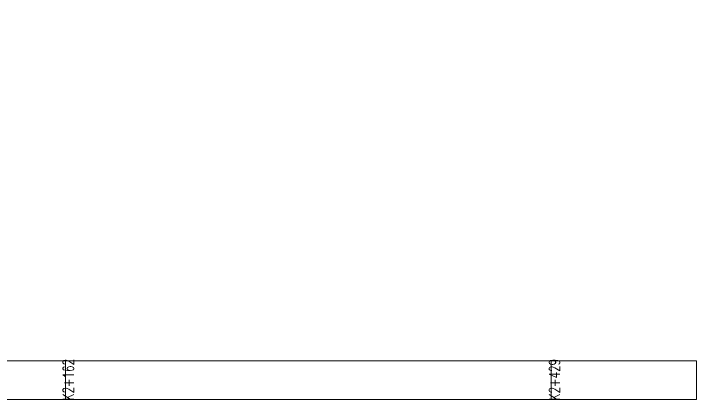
# Model space of a CAD drawing. Header units: millimetres. Extents: x -487 to 1510, y 26 to 459.
# Drawn here: x 1084.8 to 1272.7, y 26.4 to 132.5 of the extents above; entities that cross this region are included whole.
import ezdxf
from ezdxf.enums import TextEntityAlignment as Align

# ---------------------------------------------------------------- set-up
doc = ezdxf.new("R2010")
doc.units = ezdxf.units.MM
doc.layers.add('poubase', color=7, linetype='Continuous', lineweight=9)
doc.layers.add('横标尺', color=7, linetype='Continuous', lineweight=0)
doc.styles.get("Standard").update_dxf_attribs({"font": 'simplex1.shx', "width": 0.7, "bigfont": 'hztxt.shx'})
doc.styles.add('新样式', font='simplex1.shx', dxfattribs={"width": 0.7, "height": 3, "bigfont": 'hztxt.shx'})
doc.dimstyles.new('1：20', dxfattribs={"dimtxt": 3, "dimasz": 2, "dimexe": 1, "dimexo": 1, "dimgap": 0.5, "dimtad": 1, "dimlfac": 2, "dimrnd": 0.0095, "dimdsep": 46, "dimtxsty": 'Standard', "dimcen": 0.09, "dimclrd": 256, "dimadec": 0, "dimazin": 0, "dimtfac": 1, "dimtix": 1, "dimtmove": 2, "dimatfit": 3, "dimfxl": 0, "dimtolj": 1, "dimtzin": 0, "dimarcsym": 0})

# ---------------------------------------------------------------- blocks, each defined once
blk = doc.blocks.new('*D13')
at = {"layer": 'Defpoints', "color": 0}
for p in [(1247.06, 263.05), (1028.22, 257.11), (1247.06, 26.37)]:
    blk.add_point(p, dxfattribs=at)
at = {"layer": 'poubase', "color": 0, "lineweight": -2}
for p, q in [((1028.22, 258.11), (1028.22, 264.05)), ((1247.06, 257.05), (1247.06, 264.05))]:
    blk.add_line(p, q, dxfattribs=at)
at = {"layer": 'poubase', "lineweight": -2}
blk.add_line((1030.22, 263.05), (1245.06, 263.05), dxfattribs=at)
at = {"layer": 'poubase'}
for points in [[(1030.22, 263.38), (1030.22, 262.72), (1028.22, 263.05)], [(1245.06, 263.38), (1245.06, 262.72), (1247.06, 263.05)]]:
    blk.add_solid(points, dxfattribs=at)
at = {"layer": 'poubase', "color": 0, "insert": (1137.64, 265.05), "char_height": 3, "attachment_point": 5}
blk.add_mtext('\\A1;有高压电缆通过行车道路段', dxfattribs=at)

msp = doc.modelspace()

# ---------------------------------------------------------------- linework, layer by layer
at = {"layer": 'poubase', "color": 7, "flags": 128}
msp.add_lwpolyline([(30, 26.3675), (1272.6966, 26.3675)], dxfattribs=at)
msp.add_lwpolyline([(30, 26.3675), (1272.6966, 26.3675)], dxfattribs=at)
at = {"layer": '横标尺', "color": 7, "flags": 128}
for points in [[(30, 37), (1272.6966, 37)], [(1099.0125, 37), (1099.0125, 26.3675)], [(1232.6966, 37), (1232.6966, 26.3675)], [(1272.6966, 37), (1272.6966, 26.3675)]]:
    msp.add_lwpolyline(points, dxfattribs=at)

# ---------------------------------------------------------------- texts
at = {"layer": 'poubase', "color": 7, "style": '新样式', "width": 0.7}
for s, p in [('K2+162', (1102.2523, 31.7923)), ('K2+429', (1236.0614, 31.7923))]:
    msp.add_text(s, height=3, rotation=90, dxfattribs=at).set_placement(p, align=Align.BOTTOM_CENTER)

# ---------------------------------------------------------------- dimensions: what is measured, and where the dimension line sits
at = {"layer": 'poubase'}
dim = msp.add_linear_dim(base=(1247.0609, 263.0504), p1=(1028.225, 257.1104), p2=(1247.0609, 26.3675), text='有高压电缆通过行车道路段', dimstyle='1：20', dxfattribs=at)
dim.commit()
dim.dimension.update_dxf_attribs({"geometry": '*D13', "text_midpoint": (1137.6429, 265.0504)})

doc.saveas('drawing.dxf')
